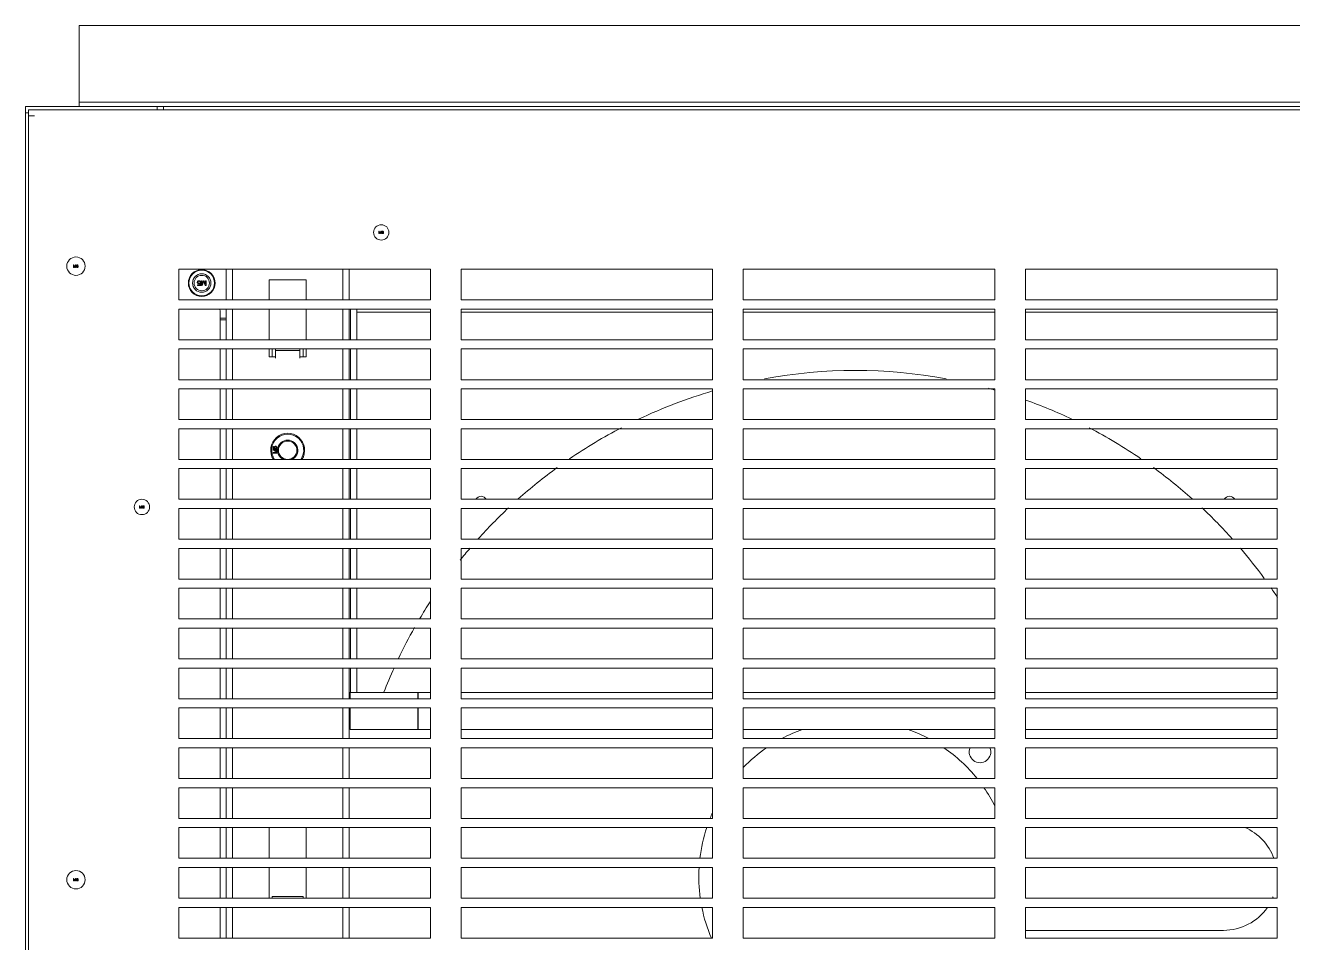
# Model space of a CAD drawing. Header units: inches. Extents: x -4705 to 38647, y 7098 to 31800.
# Drawn here: x 8090.4 to 8503.5, y 29132.1 to 29431.1 of the extents above; entities that cross this region are included whole.
import ezdxf

# ---------------------------------------------------------------- set-up
doc = ezdxf.new("R2010")
doc.units = ezdxf.units.IN
doc.header["$LTSCALE"] = 10
doc.header["$MEASUREMENT"] = 0
doc.layers.add('00_COMPONENTS', color=7, linetype='Continuous', lineweight=0)

msp = doc.modelspace()

# ---------------------------------------------------------------- linework, layer by layer
at = {"layer": '00_COMPONENTS', "color": 7, "linetype": 'Continuous'}
for p, q in [((9152.92, 29431.066), (8107.92, 29431.066)), ((8107.92, 29406.066), (8107.92, 29431.066)), ((8107.92, 29406.066), (9152.92, 29406.066)), ((8107.92, 29404.566), (8107.92, 29406.066)), ((8090.42, 29404.566), (8133.42, 29404.566)), ((8090.42, 27381.566), (8090.42, 29404.566)), ((8091.42, 29402.566), (8090.42, 29402.566)), ((8091.42, 29403.566), (9169.42, 29403.566)), ((8091.42, 28901.566), (8091.42, 29403.566)), ((8091.42, 29401.566), (8093.42, 29401.566)), ((9127.42, 29404.566), (8133.42, 29404.566)), ((8133.42, 29403.566), (8133.42, 29404.566)), ((8135.42, 29404.566), (8135.42, 29403.566)), ((8205.77, 29363.966), (8205.62, 29363.966)), ((8205.62, 29363.966), (8205.62, 29363.166)), ((8205.62, 29363.166), (8205.72, 29363.166)), ((8205.72, 29363.166), (8205.72, 29363.795)), ((8205.72, 29363.795), (8205.953, 29363.166)), ((8206.02, 29363.251), (8205.77, 29363.966)), ((8205.953, 29363.166), (8206.086, 29363.166)), ((8206.27, 29363.966), (8206.02, 29363.251)), ((8206.086, 29363.166), (8206.32, 29363.795)), ((8206.42, 29363.966), (8206.27, 29363.966)), ((8206.32, 29363.795), (8206.32, 29363.166)), ((8206.32, 29363.166), (8206.42, 29363.166)), ((8206.42, 29363.166), (8206.42, 29363.966)), ((8206.57, 29363.744), (8206.553, 29363.625)), ((8206.553, 29363.625), (8206.553, 29363.506)), ((8206.553, 29363.506), (8206.57, 29363.387)), ((8206.603, 29363.829), (8206.57, 29363.744)), ((8206.57, 29363.387), (8206.603, 29363.302)), ((8206.653, 29363.897), (8206.603, 29363.829)), ((8206.603, 29363.302), (8206.653, 29363.234)), ((8206.636, 29363.625), (8206.653, 29363.727)), ((8206.736, 29363.659), (8206.636, 29363.591)), ((8206.636, 29363.591), (8206.636, 29363.625)), ((8206.736, 29363.949), (8206.653, 29363.897)), ((8206.653, 29363.727), (8206.67, 29363.778)), ((8206.653, 29363.455), (8206.67, 29363.506)), ((8206.653, 29363.404), (8206.653, 29363.455)), ((8206.67, 29363.353), (8206.653, 29363.404)), ((8206.653, 29363.234), (8206.736, 29363.183)), ((8206.67, 29363.778), (8206.703, 29363.829)), ((8206.67, 29363.506), (8206.703, 29363.54)), ((8206.703, 29363.302), (8206.67, 29363.353)), ((8206.703, 29363.829), (8206.753, 29363.863)), ((8206.703, 29363.54), (8206.753, 29363.574)), ((8206.753, 29363.268), (8206.703, 29363.302)), ((8206.82, 29363.966), (8206.736, 29363.949)), ((8206.82, 29363.676), (8206.736, 29363.659)), ((8206.736, 29363.183), (8206.82, 29363.166)), ((8206.753, 29363.863), (8206.803, 29363.88)), ((8206.753, 29363.574), (8206.803, 29363.591)), ((8206.803, 29363.251), (8206.753, 29363.268)), ((8206.803, 29363.88), (8206.903, 29363.88)), ((8206.803, 29363.591), (8206.92, 29363.591)), ((8206.92, 29363.251), (8206.803, 29363.251)), ((8206.886, 29363.966), (8206.82, 29363.966)), ((8206.903, 29363.676), (8206.82, 29363.676)), ((8206.82, 29363.166), (8206.903, 29363.166)), ((8206.97, 29363.949), (8206.886, 29363.966)), ((8206.903, 29363.88), (8206.953, 29363.863)), ((8206.986, 29363.659), (8206.903, 29363.676)), ((8206.903, 29363.166), (8206.986, 29363.183)), ((8206.92, 29363.591), (8206.97, 29363.574)), ((8206.97, 29363.268), (8206.92, 29363.251)), ((8206.953, 29363.863), (8207.003, 29363.829)), ((8207.053, 29363.897), (8206.97, 29363.949)), ((8206.97, 29363.574), (8207.02, 29363.54)), ((8207.02, 29363.302), (8206.97, 29363.268)), ((8207.07, 29363.608), (8206.986, 29363.659)), ((8206.986, 29363.183), (8207.07, 29363.234)), ((8207.003, 29363.829), (8207.036, 29363.778)), ((8207.02, 29363.54), (8207.053, 29363.506)), ((8207.053, 29363.353), (8207.02, 29363.302)), ((8207.036, 29363.778), (8207.12, 29363.778)), ((8207.103, 29363.829), (8207.053, 29363.897)), ((8207.053, 29363.506), (8207.07, 29363.455)), ((8207.07, 29363.404), (8207.053, 29363.353)), ((8207.12, 29363.557), (8207.07, 29363.608)), ((8207.07, 29363.455), (8207.07, 29363.404)), ((8207.07, 29363.234), (8207.12, 29363.302)), ((8207.12, 29363.778), (8207.103, 29363.829)), ((8207.153, 29363.472), (8207.12, 29363.557)), ((8207.12, 29363.302), (8207.153, 29363.387)), ((8207.153, 29363.387), (8207.153, 29363.472)), ((8106.27, 29352.966), (8106.12, 29352.966)), ((8106.12, 29352.966), (8106.12, 29352.166)), ((8106.12, 29352.166), (8106.22, 29352.166)), ((8106.22, 29352.166), (8106.22, 29352.795)), ((8106.22, 29352.795), (8106.453, 29352.166)), ((8106.52, 29352.251), (8106.27, 29352.966)), ((8106.453, 29352.166), (8106.586, 29352.166)), ((8106.77, 29352.966), (8106.52, 29352.251)), ((8106.586, 29352.166), (8106.82, 29352.795)), ((8106.92, 29352.966), (8106.77, 29352.966)), ((8106.82, 29352.795), (8106.82, 29352.166)), ((8106.82, 29352.166), (8106.92, 29352.166)), ((8106.92, 29352.166), (8106.92, 29352.966)), ((8107.07, 29352.744), (8107.053, 29352.625)), ((8107.053, 29352.625), (8107.053, 29352.506)), ((8107.053, 29352.506), (8107.07, 29352.387)), ((8107.103, 29352.829), (8107.07, 29352.744)), ((8107.07, 29352.387), (8107.103, 29352.302)), ((8107.153, 29352.897), (8107.103, 29352.829)), ((8107.103, 29352.302), (8107.153, 29352.234)), ((8107.136, 29352.625), (8107.153, 29352.727)), ((8107.236, 29352.659), (8107.136, 29352.591)), ((8107.136, 29352.591), (8107.136, 29352.625)), ((8107.236, 29352.949), (8107.153, 29352.897)), ((8107.153, 29352.727), (8107.17, 29352.778)), ((8107.153, 29352.455), (8107.17, 29352.506)), ((8107.153, 29352.404), (8107.153, 29352.455)), ((8107.17, 29352.353), (8107.153, 29352.404)), ((8107.153, 29352.234), (8107.236, 29352.183)), ((8107.17, 29352.778), (8107.203, 29352.829)), ((8107.17, 29352.506), (8107.203, 29352.54)), ((8107.203, 29352.302), (8107.17, 29352.353)), ((8107.203, 29352.829), (8107.253, 29352.863)), ((8107.203, 29352.54), (8107.253, 29352.574)), ((8107.253, 29352.268), (8107.203, 29352.302)), ((8107.32, 29352.966), (8107.236, 29352.949)), ((8107.32, 29352.676), (8107.236, 29352.659)), ((8107.236, 29352.183), (8107.32, 29352.166)), ((8107.253, 29352.863), (8107.303, 29352.88)), ((8107.253, 29352.574), (8107.303, 29352.591)), ((8107.303, 29352.251), (8107.253, 29352.268)), ((8107.303, 29352.88), (8107.403, 29352.88)), ((8107.303, 29352.591), (8107.42, 29352.591)), ((8107.42, 29352.251), (8107.303, 29352.251)), ((8107.386, 29352.966), (8107.32, 29352.966)), ((8107.403, 29352.676), (8107.32, 29352.676)), ((8107.32, 29352.166), (8107.403, 29352.166)), ((8107.47, 29352.949), (8107.386, 29352.966)), ((8107.403, 29352.88), (8107.453, 29352.863)), ((8107.486, 29352.659), (8107.403, 29352.676)), ((8107.403, 29352.166), (8107.486, 29352.183)), ((8107.42, 29352.591), (8107.47, 29352.574)), ((8107.47, 29352.268), (8107.42, 29352.251)), ((8107.453, 29352.863), (8107.503, 29352.829)), ((8107.553, 29352.897), (8107.47, 29352.949)), ((8107.47, 29352.574), (8107.52, 29352.54)), ((8107.52, 29352.302), (8107.47, 29352.268)), ((8107.57, 29352.608), (8107.486, 29352.659)), ((8107.486, 29352.183), (8107.57, 29352.234)), ((8107.503, 29352.829), (8107.536, 29352.778)), ((8107.52, 29352.54), (8107.553, 29352.506)), ((8107.553, 29352.353), (8107.52, 29352.302)), ((8107.536, 29352.778), (8107.62, 29352.778)), ((8107.603, 29352.829), (8107.553, 29352.897)), ((8107.553, 29352.506), (8107.57, 29352.455)), ((8107.57, 29352.404), (8107.553, 29352.353)), ((8107.62, 29352.557), (8107.57, 29352.608)), ((8107.57, 29352.455), (8107.57, 29352.404)), ((8107.57, 29352.234), (8107.62, 29352.302)), ((8107.62, 29352.778), (8107.603, 29352.829)), ((8107.653, 29352.472), (8107.62, 29352.557)), ((8107.62, 29352.302), (8107.653, 29352.387)), ((8107.653, 29352.387), (8107.653, 29352.472)), ((8140.42, 29351.566), (8222.42, 29351.566)), ((8140.42, 29341.566), (8140.42, 29351.566)), ((8155.92, 29341.566), (8155.92, 29351.566)), ((8157.92, 29341.566), (8157.92, 29351.566)), ((8181.92, 29348.066), (8169.92, 29348.066)), ((8169.92, 29348.066), (8169.92, 29341.566)), ((8181.92, 29341.566), (8181.92, 29348.066)), ((8193.92, 29351.566), (8193.92, 29341.566)), ((8195.92, 29351.566), (8195.92, 29341.566)), ((8222.42, 29351.566), (8222.42, 29341.566)), ((8232.42, 29351.566), (8314.42, 29351.566)), ((8232.42, 29341.566), (8232.42, 29351.566)), ((8314.42, 29351.566), (8314.42, 29341.566)), ((8324.42, 29351.566), (8406.42, 29351.566)), ((8324.42, 29341.566), (8324.42, 29351.566)), ((8406.42, 29351.566), (8406.42, 29341.566)), ((8416.42, 29351.566), (8498.42, 29351.566)), ((8416.42, 29341.566), (8416.42, 29351.566)), ((8498.42, 29351.566), (8498.42, 29341.566)), ((8146.507, 29347.56), (8146.445, 29347.401)), ((8146.445, 29347.401), (8146.445, 29347.273)), ((8146.445, 29347.273), (8146.507, 29347.113)), ((8146.601, 29347.688), (8146.507, 29347.56)), ((8146.507, 29347.113), (8146.601, 29346.986)), ((8147.414, 29346.475), (8146.507, 29346.475)), ((8146.507, 29346.475), (8146.507, 29346.316)), ((8146.507, 29346.316), (8147.57, 29346.316)), ((8146.757, 29347.784), (8146.601, 29347.688)), ((8146.601, 29347.369), (8146.632, 29347.465)), ((8146.601, 29347.305), (8146.601, 29347.369)), ((8146.632, 29347.209), (8146.601, 29347.305)), ((8146.601, 29346.986), (8146.757, 29346.89)), ((8146.632, 29347.465), (8146.695, 29347.56)), ((8146.695, 29347.113), (8146.632, 29347.209)), ((8146.695, 29347.56), (8146.789, 29347.624)), ((8146.789, 29347.05), (8146.695, 29347.113)), ((8146.914, 29347.816), (8146.757, 29347.784)), ((8146.757, 29346.89), (8146.914, 29346.858)), ((8146.789, 29347.624), (8146.914, 29347.656)), ((8146.914, 29347.018), (8146.789, 29347.05)), ((8147.101, 29347.816), (8146.914, 29347.816)), ((8146.914, 29347.656), (8147.101, 29347.656)), ((8147.101, 29347.018), (8146.914, 29347.018)), ((8146.914, 29346.858), (8147.101, 29346.858)), ((8147.257, 29347.784), (8147.101, 29347.816)), ((8147.101, 29347.656), (8147.226, 29347.624)), ((8147.226, 29347.05), (8147.101, 29347.018)), ((8147.101, 29346.858), (8147.257, 29346.89)), ((8147.226, 29347.624), (8147.32, 29347.56)), ((8147.351, 29347.145), (8147.226, 29347.05)), ((8147.414, 29347.688), (8147.257, 29347.784)), ((8147.257, 29346.89), (8147.414, 29346.986)), ((8147.32, 29347.56), (8147.382, 29347.433)), ((8147.57, 29347.145), (8147.351, 29347.145)), ((8147.382, 29347.433), (8147.57, 29347.433)), ((8147.507, 29347.56), (8147.414, 29347.688)), ((8147.414, 29346.986), (8147.414, 29346.475)), ((8147.57, 29347.433), (8147.507, 29347.56)), ((8147.57, 29346.316), (8147.57, 29347.145)), ((8148.007, 29347.816), (8147.82, 29347.816)), ((8147.82, 29347.816), (8147.82, 29346.316)), ((8147.82, 29346.316), (8148.101, 29346.316)), ((8148.445, 29347.816), (8148.007, 29346.635)), ((8148.007, 29346.635), (8148.007, 29347.816)), ((8148.101, 29346.316), (8148.57, 29347.656)), ((8148.695, 29347.816), (8148.445, 29347.816)), ((8148.57, 29347.656), (8149.039, 29346.316)), ((8149.132, 29346.635), (8148.695, 29347.816)), ((8149.039, 29346.316), (8149.32, 29346.316)), ((8149.32, 29347.816), (8149.132, 29347.816)), ((8149.132, 29347.816), (8149.132, 29346.635)), ((8149.32, 29346.316), (8149.32, 29347.816)), ((8222.42, 29341.566), (8140.42, 29341.566)), ((8314.42, 29341.566), (8232.42, 29341.566)), ((8406.42, 29341.566), (8324.42, 29341.566)), ((8498.42, 29341.566), (8416.42, 29341.566)), ((8140.42, 29338.566), (8222.42, 29338.566)), ((8140.42, 29328.566), (8140.42, 29338.566)), ((8153.92, 29328.566), (8153.92, 29337.566)), ((8153.92, 29335.566), (8155.92, 29335.566)), ((8155.92, 29328.566), (8155.92, 29338.566)), ((8157.92, 29328.566), (8157.92, 29338.566)), ((8169.92, 29338.566), (8169.92, 29328.566)), ((8181.92, 29328.566), (8181.92, 29338.566)), ((8193.92, 29338.566), (8193.92, 29328.566)), ((8195.92, 29338.566), (8195.92, 29328.566)), ((8196.42, 29328.566), (8196.42, 29338.566)), ((8198.42, 29338.566), (8198.42, 29328.566)), ((8222.42, 29337.566), (8198.42, 29337.566)), ((8222.42, 29338.566), (8222.42, 29328.566)), ((8232.42, 29338.566), (8314.42, 29338.566)), ((8232.42, 29328.566), (8232.42, 29338.566)), ((8314.42, 29337.566), (8232.42, 29337.566)), ((8314.42, 29338.566), (8314.42, 29328.566)), ((8324.42, 29338.566), (8406.42, 29338.566)), ((8324.42, 29328.566), (8324.42, 29338.566)), ((8406.42, 29337.566), (8324.42, 29337.566)), ((8406.42, 29338.566), (8406.42, 29328.566)), ((8416.42, 29338.566), (8498.42, 29338.566)), ((8416.42, 29328.566), (8416.42, 29338.566)), ((8498.42, 29337.566), (8416.42, 29337.566)), ((8498.42, 29338.566), (8498.42, 29328.566)), ((8155.92, 29335.066), (8153.92, 29335.066)), ((8222.42, 29328.566), (8140.42, 29328.566)), ((8314.42, 29328.566), (8232.42, 29328.566)), ((8406.42, 29328.566), (8324.42, 29328.566)), ((8498.42, 29328.566), (8416.42, 29328.566)), ((8140.42, 29325.566), (8222.42, 29325.566)), ((8140.42, 29315.566), (8140.42, 29325.566)), ((8153.92, 29315.566), (8153.92, 29325.566)), ((8155.92, 29315.566), (8155.92, 29325.566)), ((8157.92, 29315.566), (8157.92, 29325.566)), ((8169.92, 29325.566), (8169.92, 29323.066)), ((8169.92, 29323.066), (8171.92, 29323.066)), ((8170.92, 29325.566), (8170.92, 29323.066)), ((8171.92, 29322.566), (8171.92, 29325.566)), ((8179.92, 29325.066), (8171.92, 29325.066)), ((8179.92, 29322.566), (8179.92, 29325.566)), ((8179.92, 29323.066), (8181.92, 29323.066)), ((8180.92, 29323.066), (8180.92, 29325.566)), ((8181.92, 29323.066), (8181.92, 29325.566)), ((8193.92, 29325.566), (8193.92, 29315.566)), ((8195.92, 29325.566), (8195.92, 29315.566)), ((8196.42, 29325.566), (8196.42, 29315.566)), ((8198.42, 29325.566), (8198.42, 29315.566)), ((8222.42, 29325.566), (8222.42, 29315.566)), ((8232.42, 29325.566), (8314.42, 29325.566)), ((8232.42, 29315.566), (8232.42, 29325.566)), ((8314.42, 29325.566), (8314.42, 29315.566)), ((8324.42, 29325.566), (8406.42, 29325.566)), ((8324.42, 29315.566), (8324.42, 29325.566)), ((8406.42, 29325.566), (8406.42, 29315.566)), ((8416.42, 29325.566), (8498.42, 29325.566)), ((8416.42, 29315.566), (8416.42, 29325.566)), ((8498.42, 29325.566), (8498.42, 29315.566)), ((8222.42, 29315.566), (8140.42, 29315.566)), ((8314.42, 29315.566), (8232.42, 29315.566)), ((8406.42, 29315.566), (8324.42, 29315.566)), ((8498.42, 29315.566), (8416.42, 29315.566)), ((8140.42, 29312.566), (8222.42, 29312.566)), ((8140.42, 29302.566), (8140.42, 29312.566)), ((8153.92, 29302.566), (8153.92, 29312.566)), ((8155.92, 29302.566), (8155.92, 29312.566)), ((8157.92, 29302.566), (8157.92, 29312.566)), ((8193.92, 29312.566), (8193.92, 29302.566)), ((8195.92, 29312.566), (8195.92, 29302.566)), ((8196.42, 29312.566), (8196.42, 29302.566)), ((8198.42, 29312.566), (8198.42, 29302.566)), ((8222.42, 29312.566), (8222.42, 29302.566)), ((8232.42, 29312.566), (8314.42, 29312.566)), ((8232.42, 29302.566), (8232.42, 29312.566)), ((8314.42, 29312.566), (8314.42, 29302.566)), ((8324.42, 29312.566), (8406.42, 29312.566)), ((8324.42, 29302.566), (8324.42, 29312.566)), ((8406.42, 29312.566), (8406.42, 29302.566)), ((8416.42, 29312.566), (8498.42, 29312.566)), ((8416.42, 29302.566), (8416.42, 29312.566)), ((8498.42, 29312.566), (8498.42, 29302.566)), ((8222.42, 29302.566), (8140.42, 29302.566)), ((8314.42, 29302.566), (8232.42, 29302.566)), ((8406.42, 29302.566), (8324.42, 29302.566)), ((8498.42, 29302.566), (8416.42, 29302.566)), ((8140.42, 29299.566), (8222.42, 29299.566)), ((8140.42, 29289.566), (8140.42, 29299.566)), ((8153.92, 29289.566), (8153.92, 29299.566)), ((8155.92, 29289.566), (8155.92, 29299.566)), ((8157.92, 29289.566), (8157.92, 29299.566)), ((8193.92, 29299.566), (8193.92, 29289.566)), ((8195.92, 29299.566), (8195.92, 29289.566)), ((8196.42, 29299.566), (8196.42, 29289.566)), ((8198.42, 29299.566), (8198.42, 29289.566)), ((8222.42, 29299.566), (8222.42, 29289.566)), ((8232.42, 29299.566), (8314.42, 29299.566)), ((8232.42, 29289.566), (8232.42, 29299.566)), ((8314.42, 29299.566), (8314.42, 29289.566)), ((8324.42, 29299.566), (8406.42, 29299.566)), ((8324.42, 29289.566), (8324.42, 29299.566)), ((8406.42, 29299.566), (8406.42, 29289.566)), ((8416.42, 29299.566), (8498.42, 29299.566)), ((8416.42, 29289.566), (8416.42, 29299.566)), ((8498.42, 29299.566), (8498.42, 29289.566)), ((8171.245, 29293.591), (8171.22, 29293.466)), ((8171.22, 29293.466), (8171.22, 29293.366)), ((8171.22, 29293.366), (8171.245, 29293.241)), ((8172.42, 29292.766), (8171.22, 29292.766)), ((8171.22, 29292.766), (8171.22, 29292.541)), ((8171.22, 29292.541), (8172.292, 29292.166)), ((8172.292, 29292.166), (8171.22, 29291.791)), ((8171.22, 29291.791), (8171.22, 29291.566)), ((8171.22, 29291.566), (8172.42, 29291.566)), ((8171.322, 29293.716), (8171.245, 29293.591)), ((8171.245, 29293.241), (8171.322, 29293.116)), ((8171.424, 29293.791), (8171.322, 29293.716)), ((8171.322, 29293.116), (8171.424, 29293.041)), ((8171.347, 29293.491), (8171.373, 29293.566)), ((8171.347, 29293.341), (8171.347, 29293.491)), ((8171.373, 29293.266), (8171.347, 29293.341)), ((8171.373, 29293.566), (8171.424, 29293.641)), ((8171.424, 29293.191), (8171.373, 29293.266)), ((8171.501, 29293.816), (8171.424, 29293.791)), ((8171.424, 29293.641), (8171.501, 29293.691)), ((8171.501, 29293.141), (8171.424, 29293.191)), ((8171.424, 29293.041), (8171.552, 29292.991)), ((8171.475, 29292.616), (8172.42, 29292.616)), ((8172.42, 29292.266), (8171.475, 29292.616)), ((8171.475, 29291.716), (8172.42, 29292.066)), ((8172.42, 29291.716), (8171.475, 29291.716)), ((8171.501, 29293.691), (8171.501, 29293.816)), ((8171.577, 29293.116), (8171.501, 29293.141)), ((8171.552, 29292.991), (8171.73, 29292.966)), ((8171.73, 29293.091), (8171.577, 29293.116)), ((8171.679, 29293.616), (8171.654, 29293.491)), ((8171.654, 29293.491), (8171.654, 29293.366)), ((8171.654, 29293.366), (8171.679, 29293.241)), ((8171.756, 29293.741), (8171.679, 29293.616)), ((8171.679, 29293.241), (8171.782, 29293.091)), ((8171.782, 29293.091), (8171.73, 29293.091)), ((8171.73, 29292.966), (8171.909, 29292.966)), ((8171.833, 29293.816), (8171.756, 29293.741)), ((8171.782, 29293.516), (8171.807, 29293.591)), ((8171.782, 29293.341), (8171.782, 29293.516)), ((8171.807, 29293.266), (8171.782, 29293.341)), ((8171.807, 29293.591), (8171.858, 29293.666)), ((8171.858, 29293.191), (8171.807, 29293.266)), ((8171.96, 29293.866), (8171.833, 29293.816)), ((8171.858, 29293.666), (8171.909, 29293.716)), ((8171.909, 29293.141), (8171.858, 29293.191)), ((8171.909, 29293.716), (8171.986, 29293.741)), ((8171.986, 29293.116), (8171.909, 29293.141)), ((8171.909, 29292.966), (8172.088, 29292.991)), ((8172.088, 29293.866), (8171.96, 29293.866)), ((8171.986, 29293.741), (8172.062, 29293.741)), ((8172.062, 29293.116), (8171.986, 29293.116)), ((8172.062, 29293.741), (8172.139, 29293.716)), ((8172.139, 29293.141), (8172.062, 29293.116)), ((8172.216, 29293.816), (8172.088, 29293.866)), ((8172.088, 29292.991), (8172.216, 29293.041)), ((8172.139, 29293.716), (8172.216, 29293.666)), ((8172.216, 29293.191), (8172.139, 29293.141)), ((8172.318, 29293.741), (8172.216, 29293.816)), ((8172.216, 29293.666), (8172.267, 29293.591)), ((8172.267, 29293.266), (8172.216, 29293.191)), ((8172.216, 29293.041), (8172.318, 29293.116)), ((8172.267, 29293.591), (8172.292, 29293.516)), ((8172.292, 29293.341), (8172.267, 29293.266)), ((8172.292, 29293.516), (8172.292, 29293.341)), ((8172.394, 29293.616), (8172.318, 29293.741)), ((8172.318, 29293.116), (8172.394, 29293.241)), ((8172.42, 29293.491), (8172.394, 29293.616)), ((8172.394, 29293.241), (8172.42, 29293.366)), ((8172.42, 29293.366), (8172.42, 29293.491)), ((8172.42, 29292.616), (8172.42, 29292.766)), ((8172.42, 29292.066), (8172.42, 29292.266)), ((8172.42, 29291.566), (8172.42, 29291.716)), ((8222.42, 29289.566), (8140.42, 29289.566)), ((8140.42, 29286.566), (8222.42, 29286.566)), ((8140.42, 29276.566), (8140.42, 29286.566)), ((8153.92, 29276.566), (8153.92, 29286.566)), ((8155.92, 29276.566), (8155.92, 29286.566)), ((8157.92, 29276.566), (8157.92, 29286.566)), ((8193.92, 29286.566), (8193.92, 29276.566)), ((8195.92, 29286.566), (8195.92, 29276.566)), ((8196.42, 29286.566), (8196.42, 29276.566)), ((8198.42, 29286.566), (8198.42, 29276.566)), ((8222.42, 29286.566), (8222.42, 29276.566)), ((8314.42, 29289.566), (8232.42, 29289.566)), ((8232.42, 29286.566), (8314.42, 29286.566)), ((8232.42, 29276.566), (8232.42, 29286.566)), ((8314.42, 29286.566), (8314.42, 29276.566)), ((8406.42, 29289.566), (8324.42, 29289.566)), ((8324.42, 29286.566), (8406.42, 29286.566)), ((8324.42, 29276.566), (8324.42, 29286.566)), ((8406.42, 29286.566), (8406.42, 29276.566)), ((8498.42, 29289.566), (8416.42, 29289.566)), ((8416.42, 29286.566), (8498.42, 29286.566)), ((8416.42, 29276.566), (8416.42, 29286.566)), ((8498.42, 29286.566), (8498.42, 29276.566)), ((8127.77, 29274.466), (8127.62, 29274.466)), ((8127.62, 29274.466), (8127.62, 29273.666)), ((8127.62, 29273.666), (8127.72, 29273.666)), ((8127.72, 29273.666), (8127.72, 29274.295)), ((8127.72, 29274.295), (8127.953, 29273.666)), ((8128.02, 29273.751), (8127.77, 29274.466)), ((8127.953, 29273.666), (8128.086, 29273.666)), ((8128.27, 29274.466), (8128.02, 29273.751)), ((8128.086, 29273.666), (8128.32, 29274.295)), ((8128.42, 29274.466), (8128.27, 29274.466)), ((8128.32, 29274.295), (8128.32, 29273.666)), ((8128.32, 29273.666), (8128.42, 29273.666)), ((8128.42, 29273.666), (8128.42, 29274.466)), ((8128.57, 29274.244), (8128.553, 29274.125)), ((8128.553, 29274.125), (8128.553, 29274.006)), ((8128.553, 29274.006), (8128.57, 29273.887)), ((8128.603, 29274.329), (8128.57, 29274.244)), ((8128.57, 29273.887), (8128.603, 29273.802)), ((8128.653, 29274.397), (8128.603, 29274.329)), ((8128.603, 29273.802), (8128.653, 29273.734)), ((8128.636, 29274.125), (8128.653, 29274.227)), ((8128.736, 29274.159), (8128.636, 29274.091)), ((8128.636, 29274.091), (8128.636, 29274.125)), ((8128.736, 29274.449), (8128.653, 29274.397)), ((8128.653, 29274.227), (8128.67, 29274.278)), ((8128.653, 29273.955), (8128.67, 29274.006)), ((8128.653, 29273.904), (8128.653, 29273.955)), ((8128.67, 29273.853), (8128.653, 29273.904)), ((8128.653, 29273.734), (8128.736, 29273.683)), ((8128.67, 29274.278), (8128.703, 29274.329)), ((8128.67, 29274.006), (8128.703, 29274.04)), ((8128.703, 29273.802), (8128.67, 29273.853)), ((8128.703, 29274.329), (8128.753, 29274.363)), ((8128.703, 29274.04), (8128.753, 29274.074)), ((8128.753, 29273.768), (8128.703, 29273.802)), ((8128.82, 29274.466), (8128.736, 29274.449)), ((8128.82, 29274.176), (8128.736, 29274.159)), ((8128.736, 29273.683), (8128.82, 29273.666)), ((8128.753, 29274.363), (8128.803, 29274.38)), ((8128.753, 29274.074), (8128.803, 29274.091)), ((8128.803, 29273.751), (8128.753, 29273.768)), ((8128.803, 29274.38), (8128.903, 29274.38)), ((8128.803, 29274.091), (8128.92, 29274.091)), ((8128.92, 29273.751), (8128.803, 29273.751)), ((8128.886, 29274.466), (8128.82, 29274.466)), ((8128.903, 29274.176), (8128.82, 29274.176)), ((8128.82, 29273.666), (8128.903, 29273.666)), ((8128.97, 29274.449), (8128.886, 29274.466)), ((8128.903, 29274.38), (8128.953, 29274.363)), ((8128.986, 29274.159), (8128.903, 29274.176)), ((8128.903, 29273.666), (8128.986, 29273.683)), ((8128.92, 29274.091), (8128.97, 29274.074)), ((8128.97, 29273.768), (8128.92, 29273.751)), ((8128.953, 29274.363), (8129.003, 29274.329)), ((8129.053, 29274.397), (8128.97, 29274.449)), ((8128.97, 29274.074), (8129.02, 29274.04)), ((8129.02, 29273.802), (8128.97, 29273.768)), ((8129.07, 29274.108), (8128.986, 29274.159)), ((8128.986, 29273.683), (8129.07, 29273.734)), ((8129.003, 29274.329), (8129.036, 29274.278)), ((8129.02, 29274.04), (8129.053, 29274.006)), ((8129.053, 29273.853), (8129.02, 29273.802)), ((8129.036, 29274.278), (8129.12, 29274.278)), ((8129.103, 29274.329), (8129.053, 29274.397)), ((8129.053, 29274.006), (8129.07, 29273.955)), ((8129.07, 29273.904), (8129.053, 29273.853)), ((8129.12, 29274.057), (8129.07, 29274.108)), ((8129.07, 29273.955), (8129.07, 29273.904)), ((8129.07, 29273.734), (8129.12, 29273.802)), ((8129.12, 29274.278), (8129.103, 29274.329)), ((8129.153, 29273.972), (8129.12, 29274.057)), ((8129.12, 29273.802), (8129.153, 29273.887)), ((8129.153, 29273.887), (8129.153, 29273.972)), ((8222.42, 29276.566), (8140.42, 29276.566)), ((8140.42, 29273.566), (8222.42, 29273.566)), ((8140.42, 29263.566), (8140.42, 29273.566)), ((8153.92, 29263.566), (8153.92, 29273.566)), ((8155.92, 29263.566), (8155.92, 29273.566)), ((8157.92, 29263.566), (8157.92, 29273.566)), ((8193.92, 29273.566), (8193.92, 29263.566)), ((8195.92, 29273.566), (8195.92, 29263.566)), ((8196.42, 29273.566), (8196.42, 29263.566)), ((8198.42, 29273.566), (8198.42, 29263.566)), ((8222.42, 29273.566), (8222.42, 29263.566)), ((8314.42, 29276.566), (8232.42, 29276.566)), ((8232.42, 29273.566), (8314.42, 29273.566)), ((8232.42, 29263.566), (8232.42, 29273.566)), ((8314.42, 29273.566), (8314.42, 29263.566)), ((8406.42, 29276.566), (8324.42, 29276.566)), ((8324.42, 29273.566), (8406.42, 29273.566)), ((8324.42, 29263.566), (8324.42, 29273.566)), ((8406.42, 29273.566), (8406.42, 29263.566)), ((8498.42, 29276.566), (8416.42, 29276.566)), ((8416.42, 29273.566), (8498.42, 29273.566)), ((8416.42, 29263.566), (8416.42, 29273.566)), ((8498.42, 29273.566), (8498.42, 29263.566)), ((8222.42, 29263.566), (8140.42, 29263.566)), ((8314.42, 29263.566), (8232.42, 29263.566)), ((8406.42, 29263.566), (8324.42, 29263.566)), ((8498.42, 29263.566), (8416.42, 29263.566)), ((8140.42, 29260.566), (8222.42, 29260.566)), ((8140.42, 29250.566), (8140.42, 29260.566)), ((8153.92, 29250.566), (8153.92, 29260.566)), ((8155.92, 29250.566), (8155.92, 29260.566)), ((8157.92, 29250.566), (8157.92, 29260.566)), ((8193.92, 29260.566), (8193.92, 29250.566)), ((8195.92, 29260.566), (8195.92, 29250.566)), ((8196.42, 29260.566), (8196.42, 29250.566)), ((8198.42, 29260.566), (8198.42, 29250.566)), ((8222.42, 29260.566), (8222.42, 29250.566)), ((8232.42, 29260.566), (8314.42, 29260.566)), ((8232.42, 29250.566), (8232.42, 29260.566)), ((8314.42, 29260.566), (8314.42, 29250.566)), ((8324.42, 29260.566), (8406.42, 29260.566)), ((8324.42, 29250.566), (8324.42, 29260.566)), ((8406.42, 29260.566), (8406.42, 29250.566)), ((8416.42, 29260.566), (8498.42, 29260.566)), ((8416.42, 29250.566), (8416.42, 29260.566)), ((8498.42, 29260.566), (8498.42, 29250.566)), ((8222.42, 29250.566), (8140.42, 29250.566)), ((8314.42, 29250.566), (8232.42, 29250.566)), ((8406.42, 29250.566), (8324.42, 29250.566)), ((8498.42, 29250.566), (8416.42, 29250.566)), ((8140.42, 29247.566), (8222.42, 29247.566)), ((8140.42, 29237.566), (8140.42, 29247.566)), ((8153.92, 29237.566), (8153.92, 29247.566)), ((8155.92, 29237.566), (8155.92, 29247.566)), ((8157.92, 29237.566), (8157.92, 29247.566)), ((8193.92, 29247.566), (8193.92, 29237.566)), ((8195.92, 29247.566), (8195.92, 29237.566)), ((8196.42, 29247.566), (8196.42, 29237.566)), ((8198.42, 29247.566), (8198.42, 29237.566)), ((8222.42, 29247.566), (8222.42, 29237.566)), ((8232.42, 29247.566), (8314.42, 29247.566)), ((8232.42, 29237.566), (8232.42, 29247.566)), ((8314.42, 29247.566), (8314.42, 29237.566)), ((8324.42, 29247.566), (8406.42, 29247.566)), ((8324.42, 29237.566), (8324.42, 29247.566)), ((8406.42, 29247.566), (8406.42, 29237.566)), ((8416.42, 29247.566), (8498.42, 29247.566)), ((8416.42, 29237.566), (8416.42, 29247.566)), ((8498.42, 29247.566), (8498.42, 29237.566)), ((8222.42, 29237.566), (8140.42, 29237.566)), ((8314.42, 29237.566), (8232.42, 29237.566)), ((8406.42, 29237.566), (8324.42, 29237.566)), ((8498.42, 29237.566), (8416.42, 29237.566)), ((8140.42, 29234.566), (8222.42, 29234.566)), ((8140.42, 29224.566), (8140.42, 29234.566)), ((8153.92, 29224.566), (8153.92, 29234.566)), ((8155.92, 29224.566), (8155.92, 29234.566)), ((8157.92, 29224.566), (8157.92, 29234.566)), ((8193.92, 29234.566), (8193.92, 29224.566)), ((8195.92, 29234.566), (8195.92, 29224.566)), ((8196.42, 29234.566), (8196.42, 29224.566)), ((8198.42, 29234.566), (8198.42, 29224.566)), ((8222.42, 29234.566), (8222.42, 29224.566)), ((8232.42, 29234.566), (8314.42, 29234.566)), ((8232.42, 29224.566), (8232.42, 29234.566)), ((8314.42, 29234.566), (8314.42, 29224.566)), ((8324.42, 29234.566), (8406.42, 29234.566)), ((8324.42, 29224.566), (8324.42, 29234.566)), ((8406.42, 29234.566), (8406.42, 29224.566)), ((8416.42, 29234.566), (8498.42, 29234.566)), ((8416.42, 29224.566), (8416.42, 29234.566)), ((8498.42, 29234.566), (8498.42, 29224.566)), ((8222.42, 29224.566), (8140.42, 29224.566)), ((8314.42, 29224.566), (8232.42, 29224.566)), ((8406.42, 29224.566), (8324.42, 29224.566)), ((8498.42, 29224.566), (8416.42, 29224.566)), ((8140.42, 29221.566), (8222.42, 29221.566)), ((8140.42, 29211.566), (8140.42, 29221.566)), ((8153.92, 29211.566), (8153.92, 29221.566)), ((8155.92, 29211.566), (8155.92, 29221.566)), ((8157.92, 29211.566), (8157.92, 29221.566)), ((8193.92, 29221.566), (8193.92, 29211.566)), ((8195.92, 29221.566), (8195.92, 29211.566)), ((8196.42, 29221.566), (8196.42, 29213.566)), ((8198.42, 29221.566), (8198.42, 29213.566)), ((8222.42, 29221.566), (8222.42, 29211.566)), ((8232.42, 29221.566), (8314.42, 29221.566)), ((8232.42, 29211.566), (8232.42, 29221.566)), ((8314.42, 29221.566), (8314.42, 29211.566)), ((8324.42, 29221.566), (8406.42, 29221.566)), ((8324.42, 29211.566), (8324.42, 29221.566)), ((8406.42, 29221.566), (8406.42, 29211.566)), ((8416.42, 29221.566), (8498.42, 29221.566)), ((8416.42, 29211.566), (8416.42, 29221.566)), ((8498.42, 29221.566), (8498.42, 29211.566)), ((8222.42, 29211.566), (8140.42, 29211.566)), ((8196.273, 29213.566), (8195.92, 29213.566)), ((8196.42, 29213.566), (8196.32, 29213.566)), ((8196.32, 29213.566), (8196.32, 29211.566)), ((8196.42, 29213.566), (8198.42, 29213.566)), ((8218.32, 29213.566), (8198.42, 29213.566)), ((8218.32, 29213.566), (8218.32, 29211.566)), ((8222.42, 29213.566), (8218.42, 29213.566)), ((8218.42, 29211.566), (8218.42, 29213.566)), ((8314.42, 29213.566), (8232.42, 29213.566)), ((8314.42, 29211.566), (8232.42, 29211.566)), ((8406.42, 29213.566), (8324.42, 29213.566)), ((8406.42, 29211.566), (8324.42, 29211.566)), ((8498.42, 29213.566), (8416.42, 29213.566)), ((8498.42, 29211.566), (8416.42, 29211.566)), ((8140.42, 29208.566), (8222.42, 29208.566)), ((8140.42, 29198.566), (8140.42, 29208.566)), ((8153.92, 29198.566), (8153.92, 29208.566)), ((8155.92, 29198.566), (8155.92, 29208.566)), ((8157.92, 29198.566), (8157.92, 29208.566)), ((8193.92, 29208.566), (8193.92, 29198.566)), ((8195.92, 29208.566), (8195.92, 29198.566)), ((8196.32, 29201.566), (8196.32, 29208.566)), ((8218.32, 29201.566), (8218.32, 29208.566)), ((8218.42, 29208.566), (8218.42, 29201.566)), ((8222.42, 29208.566), (8222.42, 29198.566)), ((8232.42, 29208.566), (8314.42, 29208.566)), ((8232.42, 29198.566), (8232.42, 29208.566)), ((8314.42, 29208.566), (8314.42, 29198.566)), ((8324.42, 29208.566), (8406.42, 29208.566)), ((8324.42, 29198.566), (8324.42, 29208.566)), ((8406.42, 29208.566), (8406.42, 29198.566)), ((8416.42, 29208.566), (8498.42, 29208.566)), ((8416.42, 29198.566), (8416.42, 29208.566)), ((8498.42, 29208.566), (8498.42, 29198.566)), ((8218.32, 29201.566), (8196.32, 29201.566)), ((8218.42, 29201.566), (8222.42, 29201.566)), ((8232.42, 29201.566), (8314.42, 29201.566)), ((8324.42, 29201.566), (8406.42, 29201.566)), ((8416.42, 29201.566), (8498.42, 29201.566)), ((8222.42, 29198.566), (8140.42, 29198.566)), ((8140.42, 29195.566), (8222.42, 29195.566)), ((8140.42, 29185.566), (8140.42, 29195.566)), ((8153.92, 29185.566), (8153.92, 29195.566)), ((8155.92, 29185.566), (8155.92, 29195.566)), ((8157.92, 29185.566), (8157.92, 29195.566)), ((8193.92, 29195.566), (8193.92, 29185.566)), ((8195.92, 29195.566), (8195.92, 29185.566)), ((8222.42, 29195.566), (8222.42, 29185.566)), ((8314.42, 29198.566), (8232.42, 29198.566)), ((8232.42, 29195.566), (8314.42, 29195.566)), ((8232.42, 29185.566), (8232.42, 29195.566)), ((8314.42, 29195.566), (8314.42, 29185.566)), ((8406.42, 29198.566), (8324.42, 29198.566)), ((8324.42, 29195.566), (8406.42, 29195.566)), ((8324.42, 29185.566), (8324.42, 29195.566)), ((8406.42, 29195.566), (8406.42, 29185.566)), ((8498.42, 29198.566), (8416.42, 29198.566)), ((8416.42, 29195.566), (8498.42, 29195.566)), ((8416.42, 29185.566), (8416.42, 29195.566)), ((8498.42, 29195.566), (8498.42, 29185.566)), ((8222.42, 29185.566), (8140.42, 29185.566)), ((8314.42, 29185.566), (8232.42, 29185.566)), ((8406.42, 29185.566), (8324.42, 29185.566)), ((8498.42, 29185.566), (8416.42, 29185.566)), ((8140.42, 29182.566), (8222.42, 29182.566)), ((8140.42, 29172.566), (8140.42, 29182.566)), ((8153.92, 29172.566), (8153.92, 29182.566)), ((8155.92, 29172.566), (8155.92, 29182.566)), ((8157.92, 29172.566), (8157.92, 29182.566)), ((8193.92, 29182.566), (8193.92, 29172.566)), ((8195.92, 29182.566), (8195.92, 29172.566)), ((8222.42, 29182.566), (8222.42, 29172.566)), ((8232.42, 29182.566), (8314.42, 29182.566)), ((8232.42, 29172.566), (8232.42, 29182.566)), ((8314.42, 29182.566), (8314.42, 29172.566)), ((8324.42, 29182.566), (8406.42, 29182.566)), ((8324.42, 29172.566), (8324.42, 29182.566)), ((8406.42, 29182.566), (8406.42, 29172.566)), ((8416.42, 29182.566), (8498.42, 29182.566)), ((8416.42, 29172.566), (8416.42, 29182.566)), ((8498.42, 29182.566), (8498.42, 29172.566)), ((8222.42, 29172.566), (8140.42, 29172.566)), ((8314.42, 29172.566), (8232.42, 29172.566)), ((8406.42, 29172.566), (8324.42, 29172.566)), ((8498.42, 29172.566), (8416.42, 29172.566)), ((8140.42, 29169.566), (8222.42, 29169.566)), ((8140.42, 29159.566), (8140.42, 29169.566)), ((8153.92, 29159.566), (8153.92, 29169.566)), ((8155.92, 29159.566), (8155.92, 29169.566)), ((8157.92, 29159.566), (8157.92, 29169.566)), ((8169.92, 29169.566), (8169.92, 29159.566)), ((8181.92, 29159.566), (8181.92, 29169.566)), ((8193.92, 29169.566), (8193.92, 29159.566)), ((8195.92, 29169.566), (8195.92, 29159.566)), ((8222.42, 29169.566), (8222.42, 29159.566)), ((8232.42, 29169.566), (8314.42, 29169.566)), ((8232.42, 29159.566), (8232.42, 29169.566)), ((8314.42, 29169.566), (8314.42, 29159.566)), ((8324.42, 29169.566), (8406.42, 29169.566)), ((8324.42, 29159.566), (8324.42, 29169.566)), ((8406.42, 29169.566), (8406.42, 29159.566)), ((8416.42, 29169.566), (8498.42, 29169.566)), ((8416.42, 29159.566), (8416.42, 29169.566)), ((8498.42, 29169.566), (8498.42, 29159.566)), ((8222.42, 29159.566), (8140.42, 29159.566)), ((8314.42, 29159.566), (8232.42, 29159.566)), ((8406.42, 29159.566), (8324.42, 29159.566)), ((8498.42, 29159.566), (8416.42, 29159.566)), ((8140.42, 29156.566), (8222.42, 29156.566)), ((8140.42, 29146.566), (8140.42, 29156.566)), ((8153.92, 29146.566), (8153.92, 29156.566)), ((8155.92, 29146.566), (8155.92, 29156.566)), ((8157.92, 29146.566), (8157.92, 29156.566)), ((8169.92, 29156.566), (8169.92, 29146.566)), ((8181.92, 29146.566), (8181.92, 29156.566)), ((8193.92, 29156.566), (8193.92, 29146.566)), ((8195.92, 29156.566), (8195.92, 29146.566)), ((8222.42, 29156.566), (8222.42, 29146.566)), ((8232.42, 29156.566), (8314.42, 29156.566)), ((8232.42, 29146.566), (8232.42, 29156.566)), ((8314.42, 29156.566), (8314.42, 29146.566)), ((8324.42, 29156.566), (8406.42, 29156.566)), ((8324.42, 29146.566), (8324.42, 29156.566)), ((8406.42, 29156.566), (8406.42, 29146.566)), ((8416.42, 29156.566), (8498.42, 29156.566)), ((8416.42, 29146.566), (8416.42, 29156.566)), ((8498.42, 29156.566), (8498.42, 29146.566)), ((8106.27, 29152.966), (8106.12, 29152.966)), ((8106.12, 29152.966), (8106.12, 29152.166)), ((8106.12, 29152.166), (8106.22, 29152.166)), ((8106.22, 29152.166), (8106.22, 29152.795)), ((8106.22, 29152.795), (8106.453, 29152.166)), ((8106.52, 29152.251), (8106.27, 29152.966)), ((8106.453, 29152.166), (8106.586, 29152.166)), ((8106.77, 29152.966), (8106.52, 29152.251)), ((8106.586, 29152.166), (8106.82, 29152.795)), ((8106.92, 29152.966), (8106.77, 29152.966)), ((8106.82, 29152.795), (8106.82, 29152.166)), ((8106.82, 29152.166), (8106.92, 29152.166)), ((8106.92, 29152.166), (8106.92, 29152.966)), ((8107.07, 29152.744), (8107.053, 29152.625)), ((8107.053, 29152.625), (8107.053, 29152.506)), ((8107.053, 29152.506), (8107.07, 29152.387)), ((8107.103, 29152.829), (8107.07, 29152.744)), ((8107.07, 29152.387), (8107.103, 29152.302)), ((8107.153, 29152.897), (8107.103, 29152.829)), ((8107.103, 29152.302), (8107.153, 29152.234)), ((8107.136, 29152.625), (8107.153, 29152.727)), ((8107.236, 29152.659), (8107.136, 29152.591)), ((8107.136, 29152.591), (8107.136, 29152.625)), ((8107.236, 29152.949), (8107.153, 29152.897)), ((8107.153, 29152.727), (8107.17, 29152.778)), ((8107.153, 29152.455), (8107.17, 29152.506)), ((8107.153, 29152.404), (8107.153, 29152.455)), ((8107.17, 29152.353), (8107.153, 29152.404)), ((8107.153, 29152.234), (8107.236, 29152.183)), ((8107.17, 29152.778), (8107.203, 29152.829)), ((8107.17, 29152.506), (8107.203, 29152.54)), ((8107.203, 29152.302), (8107.17, 29152.353)), ((8107.203, 29152.829), (8107.253, 29152.863)), ((8107.203, 29152.54), (8107.253, 29152.574)), ((8107.253, 29152.268), (8107.203, 29152.302)), ((8107.32, 29152.966), (8107.236, 29152.949)), ((8107.32, 29152.676), (8107.236, 29152.659)), ((8107.236, 29152.183), (8107.32, 29152.166)), ((8107.253, 29152.863), (8107.303, 29152.88)), ((8107.253, 29152.574), (8107.303, 29152.591)), ((8107.303, 29152.251), (8107.253, 29152.268)), ((8107.303, 29152.88), (8107.403, 29152.88)), ((8107.303, 29152.591), (8107.42, 29152.591)), ((8107.42, 29152.251), (8107.303, 29152.251)), ((8107.386, 29152.966), (8107.32, 29152.966)), ((8107.403, 29152.676), (8107.32, 29152.676)), ((8107.32, 29152.166), (8107.403, 29152.166)), ((8107.47, 29152.949), (8107.386, 29152.966)), ((8107.403, 29152.88), (8107.453, 29152.863)), ((8107.486, 29152.659), (8107.403, 29152.676)), ((8107.403, 29152.166), (8107.486, 29152.183)), ((8107.42, 29152.591), (8107.47, 29152.574)), ((8107.47, 29152.268), (8107.42, 29152.251)), ((8107.453, 29152.863), (8107.503, 29152.829)), ((8107.553, 29152.897), (8107.47, 29152.949)), ((8107.47, 29152.574), (8107.52, 29152.54)), ((8107.52, 29152.302), (8107.47, 29152.268)), ((8107.57, 29152.608), (8107.486, 29152.659)), ((8107.486, 29152.183), (8107.57, 29152.234)), ((8107.503, 29152.829), (8107.536, 29152.778)), ((8107.52, 29152.54), (8107.553, 29152.506)), ((8107.553, 29152.353), (8107.52, 29152.302)), ((8107.536, 29152.778), (8107.62, 29152.778)), ((8107.603, 29152.829), (8107.553, 29152.897)), ((8107.553, 29152.506), (8107.57, 29152.455)), ((8107.57, 29152.404), (8107.553, 29152.353)), ((8107.62, 29152.557), (8107.57, 29152.608)), ((8107.57, 29152.455), (8107.57, 29152.404)), ((8107.57, 29152.234), (8107.62, 29152.302)), ((8107.62, 29152.778), (8107.603, 29152.829)), ((8107.653, 29152.472), (8107.62, 29152.557)), ((8107.62, 29152.302), (8107.653, 29152.387)), ((8107.653, 29152.387), (8107.653, 29152.472)), ((8222.42, 29146.566), (8140.42, 29146.566)), ((8180.92, 29147.066), (8170.92, 29147.066)), ((8170.92, 29147.066), (8170.92, 29146.566)), ((8180.92, 29146.566), (8180.92, 29147.066)), ((8314.42, 29146.566), (8232.42, 29146.566)), ((8406.42, 29146.566), (8324.42, 29146.566)), ((8498.42, 29146.566), (8416.42, 29146.566)), ((8140.42, 29143.566), (8222.42, 29143.566)), ((8140.42, 29133.566), (8140.42, 29143.566)), ((8153.92, 29133.566), (8153.92, 29143.566)), ((8155.92, 29133.566), (8155.92, 29143.566)), ((8157.92, 29133.566), (8157.92, 29143.566)), ((8193.92, 29143.566), (8193.92, 29133.566)), ((8195.92, 29143.566), (8195.92, 29133.566)), ((8222.42, 29143.566), (8222.42, 29133.566)), ((8232.42, 29143.566), (8314.42, 29143.566)), ((8232.42, 29133.566), (8232.42, 29143.566)), ((8314.42, 29143.566), (8314.42, 29133.566)), ((8324.42, 29143.566), (8406.42, 29143.566)), ((8324.42, 29133.566), (8324.42, 29143.566)), ((8406.42, 29143.566), (8406.42, 29133.566)), ((8416.42, 29143.566), (8498.42, 29143.566)), ((8416.42, 29133.566), (8416.42, 29143.566)), ((8498.42, 29143.566), (8498.42, 29133.566)), ((8222.42, 29133.566), (8140.42, 29133.566)), ((8314.42, 29133.566), (8232.42, 29133.566)), ((8406.42, 29133.566), (8324.42, 29133.566)), ((8416.42, 29136.066), (8480.92, 29136.066)), ((8498.42, 29133.566), (8416.42, 29133.566))]:
    msp.add_line(p, q, dxfattribs=at)
for centre, radius in [((8206.42, 29363.566), 2.5), ((8106.92, 29352.566), 3), ((8147.92, 29347.066), 4.375), ((8147.92, 29347.066), 4.175), ((8147.92, 29347.066), 3.01), ((8147.92, 29347.066), 2.51), ((8175.92, 29292.566), 3), ((8128.42, 29274.066), 2.5), ((8106.92, 29152.566), 3)]:
    msp.add_circle(centre, radius, dxfattribs=at)
for centre, radius, start, end in [((8092.92, 29400.066), 2.5, 172.79527, 180), ((8150.92, 29337.566), 3, 0, 19.4863), ((8360.92, 29153.566), 165, 79.66167, 100.33833), ((8360.92, 29153.566), 165, 106.36364, 115.33342), ((8360.92, 29153.566), 165, 74.02054, 74.75176), ((8360.92, 29153.566), 165, 64.66658, 70.29399), ((8360.92, 29153.566), 165, 117.50915, 124.35238), ((8360.92, 29153.566), 165, 55.64762, 62.49085), ((8175.92, 29292.566), 5.525, 327.04888, 212.95111), ((8175.92, 29292.566), 5.225, 324.86386, 215.13614), ((8175.92, 29292.566), 3.3, 294.30682, 245.69282), ((8360.92, 29153.566), 165, 126.09367, 131.74196), ((8360.92, 29153.566), 165, 48.25804, 53.90633), ((8238.944, 29275.541), 2, 31.44289, 148.55711), ((8360.92, 29153.566), 165, 133.21603, 138.13568), ((8360.92, 29153.566), 165, 41.86432, 46.78397), ((8482.896, 29275.541), 2, 31.44289, 148.55711), ((8360.92, 29153.566), 165, 139.54633, 141.2929), ((8360.92, 29153.566), 165, 36.10986, 40.45367), ((8360.92, 29153.566), 165, 33.48325, 34.80603), ((8360.92, 29153.566), 165, 147.09535, 149.33149), ((8360.92, 29153.566), 165, 150.52065, 154.48404), ((8360.92, 29153.566), 165, 155.6555, 158.62208), ((8360.92, 29153.566), 51, 109.71399, 117.97335), ((8360.92, 29153.566), 51, 62.02542, 70.27675), ((8360.92, 29153.566), 51, 124.53229, 135.72666), ((8360.92, 29153.566), 51, 38.89376, 55.46354), ((8401.578, 29194.224), 3.5, 157.39514, 22.60486), ((8360.92, 29153.566), 51, 26.75783, 34.66558), ((8360.92, 29153.566), 51, 155.81595, 158.10644), ((8360.92, 29153.566), 51, 161.69997, 173.23777), ((8480.92, 29153.566), 17.5, 20.08646, 66.32225), ((8360.92, 29153.566), 51, 176.62353, 187.8964), ((8480.92, 29153.566), 17.5, 336.66667, 338.0576), ((8360.92, 29153.566), 51, 191.31621, 203.1106), ((8480.92, 29153.566), 17.5, 270, 325.09745)]:
    msp.add_arc(centre, radius, start, end, dxfattribs=at)

doc.saveas('drawing.dxf')
